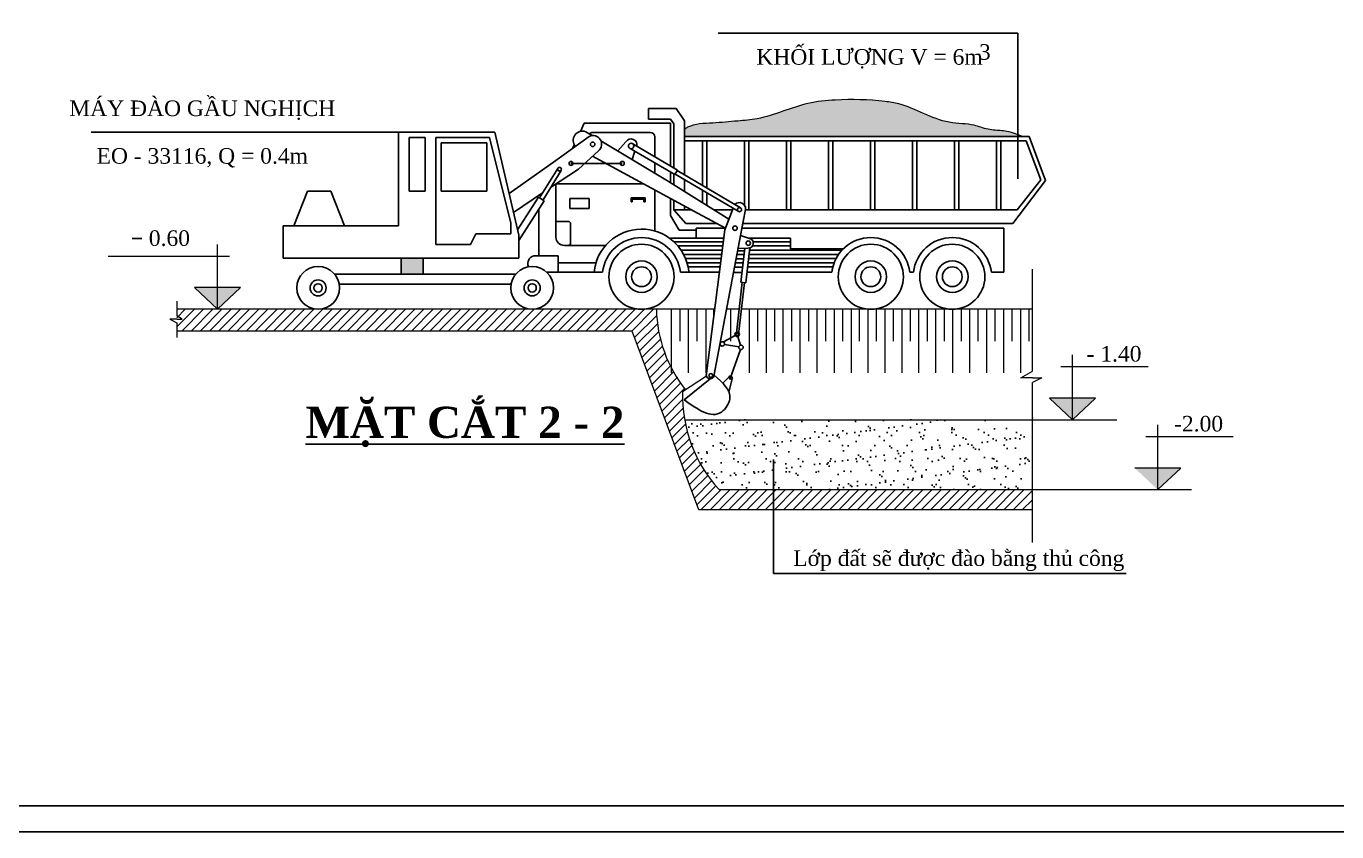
# Model space of a CAD drawing. Extents: x -134084 to 44078, y -38908 to 20492.
# Drawn here: x -5652 to 19581, y -38908 to -23402 of the extents above; entities that cross this region are included whole.
import ezdxf

# ---------------------------------------------------------------- set-up
doc = ezdxf.new("R2010")
doc.units = 0
doc.header["$MEASUREMENT"] = 0
for name, color, linetype in [('CHU', 3, 'CONTINUOUS'), ('D', 1, 'CONTINUOUS'), ('DIM', 8, 'CONTINUOUS'), ('NET-CAT', 3, 'CONTINUOUS'), ('NETMANH', 2, 'CONTINUOUS'), ('TEXT', 3, 'CONTINUOUS'), ('THAY', 4, 'CONTINUOUS')]:
    doc.layers.add(name, color=color, linetype=linetype)
doc.layers.add('KICTHUOC', color=3, linetype='CONTINUOUS', lineweight=20)
doc.styles.add('dam', font='')
doc.styles.add('M1', font='arial.ttf')
doc.styles.get('dam').set_extended_font_data('VNI-Helve-Condense')
doc.dimstyles.new('ISO-25_WS', dxfattribs={"dimtxt": 2.5, "dimasz": 2.5, "dimexe": 1.25, "dimexo": 0.625, "dimtad": 1, "dimdec": 4, "dimdsep": 46, "dimtxsty": 'Standard', "dimcen": 2.5, "dimadec": 0, "dimazin": 0, "dimtfac": 1, "dimtdec": 4, "dimtmove": 0, "dimatfit": 3, "dimfxl": 1, "dimtolj": 1, "dimtzin": 0, "dimarcsym": 0})

msp = doc.modelspace()

# ---------------------------------------------------------------- hatches: boundary and pattern name
at = {"layer": 'D', "ltscale": 15}
msp.add_hatch(color=256, dxfattribs=at).paths.add_polyline_path([(1993.9, -28174.7), (1993.9, -27864), (1565.2, -27864), (1565.2, -28174.7)])
at = {"layer": 'KICTHUOC'}
h = msp.add_hatch(dxfattribs=at)
h.set_pattern_fill('AR-CONC', color=256, scale=1.125, style=0)
h.set_pattern_definition([(50, (-75588.79, -34951.89), (204.95775, -17.93147), [21.43125, -235.74375]), (355, (-75588.79, -34951.89), (-39.6482, 214.9387), [17.145, -188.595]), (100.451, (-75571.7, -34953.38), (165.3103, 197.00627), [18.21375, -200.35125]), (46.1842, (-75588.79, -34894.74), (304.9639, -47.2976), [32.1469, -353.6156]), (96.6356, (-75563.37, -34898.68), (267.0798, 278.35375), [27.3206, -300.5269]), (351.184, (-75588.8, -34894.74), (267.0802, 278.3533), [25.7175, -282.8925]), (21, (-75560.21, -34909.02), (170.56674, -115.0487), [21.43125, -235.74375]), (326, (-75560.21, -34909.02), (69.5273, 207.21146), [17.145, -188.595]), (71.4514, (-75546, -34918.61), (240.09355, 92.1632), [18.21375, -200.35125]), (37.5, (-75588.786, -34951.89), (3.47468, 95.12442), [0, -186.309, 0, -191.4525, 0, -189.30937]), (7.5, (-75588.79, -34951.89), (75.17212, 112.70315), [0, -109.1565, 0, -182.02275, 0, -72.15187]), (327.5, (-75652.51, -34951.89), (152.53942, -6.44484), [0, -71.4375, 0, -222.885, 0, -295.75125]), (317.5, (-75681.08, -34951.89), (166.64533, 28.6048), [0, -92.86875, 0, -148.0185, 0, -210.02625])])
edge = h.paths.add_edge_path()
edge.add_spline(control_points=[(13527.7, -25527.6), (13283, -25424.9), (13151.6, -25414.9), (12834.2, -25396.5), (12570.1, -25273), (11929.9, -25290.7), (11383.4, -24920.3), (10652.5, -24814.6), (10068.9, -24803.7), (9246.5, -24878.7), (8636.3, -25179.8), (8003.1, -25229.3), (7580.2, -25272.8), (7188.6, -25276.6), (7042.7, -25370.5), (7020.4, -25391)], knot_values=[0, 0, 0, 0, 120, 240, 379.9428455, 595.9428455, 1033.9017477, 1156.278216, 1594.2371182, 1835.4341331, 2283.7911337, 2451.7911337, 2673.0602007, 2894.3292676, 2928.2703931, 2928.2703931, 2928.2703931, 2928.2703931], degree=3, periodic=0)
edge.add_line((7020.4, -25391), (7020.4, -25527.6))
edge.add_line((7020.4, -25527.6), (13527.7, -25527.6))
at = {"layer": 'THAY'}
h = msp.add_hatch(dxfattribs=at)
h.set_pattern_fill('ANSI31', color=256, scale=1000, style=0)
h.set_pattern_definition([(45, (-48302.5, 2864), (-88.38835, 88.38835), [])])
h.paths.add_polyline_path([(6724, -29888), (6667.8, -29758.3), (6603.8, -29580.8), (6559, -29424.2), (6523.9, -29263.6), (6500.4, -29113.8), (6487.9, -28993), (6480.5, -28851), (-2752.6, -28851), (-2752.6, -29270.6), (6011.8, -29270.6), (7298.5, -32711.2), (13721.9, -32711.2), (13721.9, -32322.7), (7686.9, -32322.7), (7543.2, -32151), (7417, -31972.4), (7270.3, -31716.3), (7174.8, -31503.8), (7106.7, -31312), (7051, -31106), (7024.8, -30977), (6997.1, -30779.3), (6986.6, -30643), (6983.8, -30440.4), (7041.1, -30403), (6943.7, -30271.2), (6851.3, -30128)])
h = msp.add_hatch(dxfattribs=at)
h.set_pattern_fill('AR-SAND', color=256, scale=200, style=0)
h.set_pattern_definition([(37.5, (-48302.5, -5275), (-12.5987, 385.3648), [0, -304, 0, -340, 0, -325]), (7.5, (-48302.5, -5275), (353.9553, 564.4292), [0, -164, 0, -274, 0, -105]), (327.5, (-48548.5, -5275), (622.8284, 1.1318), [0, -100, 0, -360, 0, -470]), (317.5, (-48548.5, -5275), (601.2253, 175.535), [0, -50, 0, -236, 0, -270])])
h.paths.add_polyline_path([(13721.9, -32322.7), (13721.9, -30977), (7024.8, -30977, 0.1416079), (7686.9, -32322.7)])

# ---------------------------------------------------------------- linework, layer by layer
at = {"layer": 'D', "ltscale": 15}
for p, q in [((1513.6, -25442.2), (3368.6, -25442.2)), ((1513.6, -26575.8), (1513.6, -25442.2)), ((3368.6, -25442.2), (3832.3, -27423.6)), ((5119.8, -25432.8), (5246.9, -25508.7)), ((4542.4, -25983.8), (5188.9, -25525.2)), ((5414.1, -25608.6), (6698.2, -26375.6)), ((5740.7, -25803.7), (5895.6, -25627.2)), ((6027.8, -25666.5), (6888, -26171.5)), ((3645.2, -26624.1), (4542.4, -25983.8)), ((5366.5, -25800.5), (4979.1, -26152.3)), ((5252.6, -25904), (7286.8, -27005)), ((5974.4, -25755.9), (6837.4, -26259.3)), ((6015.1, -25967.6), (6068, -25810.5)), ((4580.5, -26141.1), (4233.5, -26705.7)), ((4646.2, -26181.8), (4299.2, -26746.5)), ((4979.1, -26152.3), (4445, -26509.2)), ((6837.4, -26259.3), (6888.7, -26171.9)), ((6883.6, -26179.3), (8100.3, -26898.4)), ((7020.4, -26139), (7020.4, -26187.6)), ((6698.2, -26375.6), (7876.5, -27115.7)), ((6843, -26249.6), (8055.6, -26961.8)), ((-498.3, -27245.6), (-236.6, -26575.8)), ((-236.6, -26575.8), (212, -26575.8)), ((473.7, -27245.6), (212, -26575.8)), ((1513.6, -26575.8), (1513.6, -27245.6)), ((4291.1, -26612.1), (3730.1, -26987)), ((4211.7, -26691.9), (3808.8, -27322.8)), ((4211.7, -26691.9), (4320.9, -26760.2)), ((4320.9, -26760.2), (3832.3, -27525.9)), ((7796, -27323.8), (7958.3, -26904.5)), ((8196.9, -26932.5), (8153.5, -27161.3)), ((-702, -27864), (-702, -27245.6)), ((1513.6, -27245.6), (-702, -27245.6)), ((7286.8, -27005), (7810.2, -27287.3)), ((8153.5, -27161.3), (7589.8, -30135.3)), ((3832.3, -27421.1), (3832.3, -27864)), ((7796, -27323.8), (7441.8, -30130.2)), ((8257.6, -27481.2), (8102.1, -27432.4)), ((8054.8, -27682.3), (8241.8, -27674.8)), ((8109.1, -28328.7), (8184.4, -27677.1)), ((8203, -28339.6), (8280.3, -27670.2)), ((3832.3, -27864), (-702, -27864)), ((3773.5, -28174.7), (285.6, -28174.7)), ((3684.2, -28366.4), (374.9, -28366.4)), ((8021.3, -29313.5), (8134.7, -28331.7)), ((8061.8, -29337.5), (8177.4, -28336.6)), ((8203, -28339.6), (8109.1, -28328.7)), ((7998.4, -29355.1), (7770.2, -29479.2)), ((8098.6, -29541.4), (8048.6, -29375.7)), ((7791.5, -29527.5), (8068.7, -29575.3)), ((7903.8, -30180.2), (8098.4, -29623.6)), ((7015.3, -30592.3), (7516, -30188.3)), ((7873.2, -30155.1), (7761.8, -30274.2)), ((7878.3, -30448.2), (7942.6, -30189.1))]:
    msp.add_line(p, q, dxfattribs=at)
at = {"layer": 'D', "linetype": 'Continuous', "ltscale": 15}
msp.add_line((5824.7, -26044.8), (4834.5, -26044.8), dxfattribs=at)
at = {"layer": 'D', "ltscale": 15}
for centre, radius in [((5254.5, -25676.5), 42.9), ((5994.6, -25708.1), 52), ((4617.4, -26155.4), 36.1), ((4838.1, -26043.9), 38.5), ((5824.7, -26042.2), 38.5), ((8081.5, -26933.2), 39.2), ((7993.6, -27288.9), 42.9), ((6194.7, -28224.2), 626.8), ((8249.7, -27578), 41.9), ((10609.8, -28224.2), 626.8), ((12177.9, -28224.2), 626.8), ((-30.9, -28438.8), 412.2), ((4090, -28438.8), 412.2), ((6194.7, -28224.2), 190.1), ((10609.8, -28224.2), 190.1), ((12177.9, -28224.2), 190.1), ((-32.2, -28438.8), 79.6), ((4090, -28438.8), 79.6), ((7749.9, -29517), 42.9), ((8036.2, -29334.6), 42.9), ((8036.2, -29334.6), 25.8), ((8111, -29582.6), 42.9), ((7529.1, -30125.3), 37.8), ((7904.2, -30179.6), 17.2)]:
    msp.add_circle(centre, radius, dxfattribs=at)
for centre, radius, start, end in [((5059.2, -25601.8), 179.6, 70.28029, 219.36646), ((5262.3, -25672.8), 164.8, 309.22373, 116.43145), ((5994.1, -25685.9), 114.6, 346.71882, 149.18406), ((8077, -26917.8), 120.8, 352.96848, 135.85169), ((8249.7, -27578), 97.1, 265.33469, 85.33469), ((7516.5, -30111.2), 77.1, 194.3015, 341.79719), ((7904.2, -30179.6), 39.5, 346.06346, 141.70868)]:
    msp.add_arc(centre, radius, start, end, dxfattribs=at)
msp.add_open_spline([(7015.3, -30592.3), (7275.3, -30778.7), (7639.3, -31039.5), (8007.1, -30478.4), (7758, -30260.4), (7592.5, -30120.9)], degree=3, knots=[0, 0, 0, 0, 8.8051478, 12.3260194, 18.6924472, 18.6924472, 18.6924472, 18.6924472], dxfattribs=at)
at = {"layer": 'DIM'}
msp.add_lwpolyline([(44077.5, -38908), (44077.5, 20492), (-40022.5, 20492), (-40022.5, -38908)], close=True, dxfattribs=at)
at = {"layer": 'KICTHUOC'}
for p, q in [((-1967.6, -28851), (-1967.6, -27601.6)), ((-4075, -27828.7), (-1735.6, -27828.7)), ((13721.9, -30043.1), (13721.9, -28080.6)), ((-1967.6, -28851), (-2410.7, -28434.5)), ((-1524.5, -28434.5), (-2410.7, -28434.5)), ((-1967.6, -28851), (-1524.5, -28434.5)), ((-2752.6, -28696.4), (-2752.6, -28975)), ((6480.5, -28851), (-2752.6, -28851)), ((-2648.3, -29043.6), (-2752.6, -28975)), ((7603.3, -28851), (6480.5, -28851)), ((6767.6, -28853.5), (6767.6, -30073.5)), ((6930.7, -28853.5), (6930.7, -29463.5)), ((7093.9, -28853.5), (7093.9, -30073.5)), ((7257.1, -28853.5), (7257.1, -29176.1)), ((7257.1, -28853.5), (7257.1, -29463.5)), ((7431.2, -28853.5), (7431.2, -30073.5)), ((7582.6, -28853.5), (7582.6, -29014.7)), ((8074.7, -28851), (7833.2, -28851)), ((7908.9, -28853.5), (7908.9, -29463.5)), ((13721.9, -28851), (8118, -28851)), ((8265.6, -28853.5), (8265.6, -30073.5)), ((8428.7, -28853.5), (8428.7, -29463.5)), ((8591.9, -28853.5), (8591.9, -30073.5)), ((8755.1, -28853.5), (8755.1, -29463.5)), ((8918.2, -28853.5), (8918.2, -30073.5)), ((9081.4, -28853.5), (9081.4, -29463.5)), ((9244.6, -28853.5), (9244.6, -30073.5)), ((9407.7, -28853.5), (9407.7, -29463.5)), ((9570.9, -28853.5), (9570.9, -30073.5)), ((9734.1, -28853.5), (9734.1, -29463.5)), ((9903.2, -28853.5), (9903.2, -30073.5)), ((10066.4, -28853.5), (10066.4, -29463.5)), ((10229.5, -28853.5), (10229.5, -30073.5)), ((10388.1, -28853.5), (10388.1, -29463.5)), ((10551.2, -28853.5), (10551.2, -30073.5)), ((10714.4, -28853.5), (10714.4, -29463.5)), ((10877.6, -28853.5), (10877.6, -30073.5)), ((11040.7, -28853.5), (11040.7, -29463.5)), ((11203.9, -28853.5), (11203.9, -30073.5)), ((11367.1, -28853.5), (11367.1, -29463.5)), ((11367.1, -28853.5), (11367.1, -29463.5)), ((11530.2, -28853.5), (11530.2, -30073.5)), ((11530.2, -28853.5), (11530.2, -29176.1)), ((11693.4, -28853.5), (11693.4, -29463.5)), ((11693.4, -28853.5), (11693.4, -29463.5)), ((11856.6, -28853.5), (11856.6, -30073.5)), ((11856.6, -28853.5), (11856.6, -29176.1)), ((12019.7, -28853.5), (12019.7, -29463.5)), ((12019.7, -28853.5), (12019.7, -29463.5)), ((12182.9, -28853.5), (12182.9, -30073.5)), ((12182.9, -28853.5), (12182.9, -29176.1)), ((12346.1, -28853.5), (12346.1, -29463.5)), ((12346.1, -28853.5), (12346.1, -29463.5)), ((12346.1, -28853.5), (12346.1, -29463.5)), ((12509.2, -28853.5), (12509.2, -30073.5)), ((12509.2, -28853.5), (12509.2, -29176.1)), ((12509.2, -28853.5), (12509.2, -29176.1)), ((12672.4, -28853.5), (12672.4, -29463.5)), ((12835.6, -28853.5), (12835.6, -30073.5)), ((12998.7, -28853.5), (12998.7, -29463.5)), ((13161.9, -28853.5), (13161.9, -30073.5)), ((13325.1, -28853.5), (13325.1, -29463.5)), ((13488.2, -28853.5), (13488.2, -30073.5)), ((13651.4, -28853.5), (13651.4, -29463.5)), ((-2752.6, -29043.6), (-2884.2, -29043.6)), ((-2884.2, -29043.6), (-2752.6, -29110.7)), ((-2752.6, -29043.6), (-2648.3, -29043.6)), ((-2752.6, -29110.7), (-2752.6, -29390.8)), ((6011.8, -29270.6), (-2752.6, -29270.6)), ((7298.5, -32711.2), (6011.8, -29270.6)), ((14495.1, -30977), (14495.1, -29727.5)), ((14267.7, -29954.7), (15946.9, -29954.7)), ((7444.9, -30139.8), (6983.8, -30440.4)), ((13497.3, -30168.3), (13721.9, -30043.1)), ((13721.9, -30168.3), (13497.3, -30168.3)), ((13721.9, -30168.3), (13900.1, -30168.3)), ((13900.1, -30168.3), (13721.9, -30257.7)), ((13721.9, -30456.9), (13721.9, -30257.7)), ((13721.9, -33339.9), (13721.9, -30456.9)), ((14495.1, -30977), (14052, -30560.5)), ((14938.2, -30560.5), (14052, -30560.5)), ((14495.1, -30977), (14938.2, -30560.5)), ((7024.8, -30977), (15347.4, -30977)), ((16133, -32322.7), (16133, -31073.2)), ((15905.5, -31300.4), (17583.1, -31300.4)), ((16576.1, -31906.2), (15689.9, -31906.2)), ((16133, -32322.7), (16576.1, -31906.2)), ((7686.9, -32322.7), (16782.7, -32322.7)), ((13721.9, -32711.2), (7298.5, -32711.2))]:
    msp.add_line(p, q, dxfattribs=at)
for centre, radius, start, end in [((9091.9, -28784.9), 2612.3, 181.45054, 218.27437), ((9683.9, -30504.2), 2700.9, 178.64534, 222.32084)]:
    msp.add_arc(centre, radius, start, end, dxfattribs=at)
msp.add_open_spline([(13527.7, -25527.6), (13283, -25424.9), (13151.6, -25414.9), (12834.2, -25396.5), (12570.1, -25273), (11929.9, -25290.7), (11383.4, -24920.3), (10652.5, -24814.6), (10068.9, -24803.7), (9246.5, -24878.7), (8636.3, -25179.8), (8003.1, -25229.3), (7580.2, -25272.8), (7188.6, -25276.6), (7042.7, -25370.5), (7020.4, -25391)], degree=3, knots=[0, 0, 0, 0, 120, 240, 379.9428455, 595.9428455, 1033.9017477, 1156.278216, 1594.2371182, 1835.4341331, 2283.7911337, 2451.7911337, 2673.0602007, 2894.3292676, 2928.2703931, 2928.2703931, 2928.2703931, 2928.2703931], dxfattribs=at)
msp.add_point((13721.9, -30939.5), dxfattribs=at)
msp.add_point((13721.9, -30939.5), dxfattribs=at)
msp.add_point((13721.9, -30939.5), dxfattribs=at)
for points in [[(-1967.6, -28851), (-2410.7, -28434.5), (-1967.6, -28434.5), (-1524.5, -28434.5)], [(-1967.6, -28851), (-1524.5, -28434.5), (-1967.6, -28434.5), (-2410.7, -28434.5)], [(-1967.6, -28434.5), (-1524.5, -28434.5), (-1967.6, -28434.5), (-1524.5, -28434.5)], [(-1967.6, -28434.5), (-1524.5, -28434.5), (-1524.5, -28434.5), (-1967.6, -28434.5)], [(14495.1, -30977), (14052, -30560.5), (14495.1, -30560.5), (14938.2, -30560.5)], [(14495.1, -30977), (14938.2, -30560.5), (14495.1, -30560.5), (14052, -30560.5)], [(14495.1, -30560.5), (14938.2, -30560.5), (14495.1, -30560.5), (14938.2, -30560.5)], [(14495.1, -30560.5), (14938.2, -30560.5), (14938.2, -30560.5), (14495.1, -30560.5)], [(16133, -32322.7), (15689.9, -31906.2), (16133, -31906.2), (16576.1, -31906.2)], [(16133, -32322.7), (16576.1, -31906.2), (16133, -31906.2), (15689.9, -31906.2)], [(16133, -31906.2), (16576.1, -31906.2), (16133, -31906.2), (16576.1, -31906.2)], [(16133, -31906.2), (16576.1, -31906.2), (16576.1, -31906.2), (16133, -31906.2)]]:
    msp.add_solid(points, dxfattribs=at)
at = {"layer": 'NET-CAT'}
for p, q in [((6331.8, -25188.2), (6331.8, -24987.5)), ((6331.8, -24987.5), (6860.5, -24987.5)), ((6754.5, -25188.2), (6331.8, -25188.2)), ((6819.7, -25283.8), (6754.5, -25188.2)), ((6860.5, -24987.5), (7020.4, -25221.8)), ((7020.4, -25221.8), (7020.4, -26260.2)), ((5018.7, -25426.9), (5093.2, -25267.3)), ((6750.1, -25267.3), (5093.2, -25267.3)), ((6370.6, -25447.9), (5256, -25447.9)), ((6750.1, -26090.5), (6750.1, -25267.3)), ((6819.7, -26131.4), (6819.7, -25283.8)), ((4865.8, -25754.4), (4899.1, -25683.1)), ((6451.5, -25915.3), (6451.5, -25528.8)), ((7020.4, -25527.6), (13658.2, -25527.6)), ((7020.4, -25608.5), (13602, -25608.5)), ((7367.9, -25608.5), (7367.9, -26465.5)), ((7452.5, -25608.5), (7452.5, -26515.6)), ((8176.7, -25608.5), (8176.7, -26849.5)), ((8261.4, -25608.5), (8261.4, -26937.1)), ((8985.5, -25608.5), (8985.5, -26937.1)), ((9070.2, -25608.5), (9070.2, -26937.1)), ((9794.3, -25608.5), (9794.3, -26937.1)), ((9879, -25608.5), (9879, -26937.1)), ((10603.2, -25608.5), (10603.2, -26937.1)), ((10687.8, -25608.5), (10687.8, -26937.1)), ((11412, -25608.5), (11412, -26937.1)), ((11496.7, -25608.5), (11496.7, -26937.1)), ((12220.8, -25608.5), (12220.8, -26937.1)), ((12305.5, -25608.5), (12305.5, -26937.1)), ((13029.6, -25608.5), (13029.6, -26937.1)), ((13114.3, -25608.5), (13114.3, -26937.1)), ((13602, -25608.5), (13882.2, -26358.5)), ((13658.2, -25527.6), (13973.6, -26372.1)), ((6451.5, -26228.2), (6451.5, -26034.2)), ((6750.1, -26408.2), (6750.1, -26208.4)), ((4547.8, -27461.1), (4547.8, -26440.5)), ((4555.5, -26435.4), (6234.4, -26435.4)), ((6819.7, -26451.9), (6819.7, -26249)), ((7020.4, -26353.9), (7020.4, -26578)), ((13973.6, -26372.1), (13342, -27198.8)), ((13882.2, -26358.5), (13425.3, -26937.1)), ((4815.3, -26719.6), (5186, -26719.6)), ((4815.3, -26912.9), (4815.3, -26719.6)), ((5186, -26719.6), (5186, -26912.9)), ((5992.4, -26708.6), (6265.3, -26708.6)), ((5992.4, -26779.5), (5992.4, -26708.6)), ((6240.3, -26733.5), (6017.7, -26733.5)), ((6017.7, -26733.5), (6017.7, -26779.5)), ((6240.3, -26779.5), (6240.3, -26733.5)), ((6265.3, -26708.6), (6265.3, -26779.5)), ((6451.5, -26552.8), (6451.5, -27344.3)), ((6750.1, -27044.7), (6750.1, -26714.5)), ((7367.9, -26557.9), (7367.9, -26796.2)), ((7452.5, -26607.6), (7452.5, -26849.4)), ((4219.3, -26919.5), (4219.3, -27820.3)), ((5186, -26912.9), (4815.3, -26912.9)), ((6017.7, -26779.5), (5992.4, -26779.5)), ((6265.3, -26779.5), (6240.3, -26779.5)), ((6819.7, -26937.1), (6819.7, -26752.1)), ((6819.7, -26937.1), (7161.5, -26937.1)), ((6819.7, -26937.1), (7044.9, -27198.8)), ((7020.4, -26860.8), (7020.4, -26937.1)), ((7592.2, -26937.1), (7945.7, -26937.1)), ((8196, -26937.1), (13425.3, -26937.1)), ((4547.8, -27158.9), (4780.5, -27158.9)), ((4829.1, -27207.4), (4829.1, -27574.3)), ((6919.3, -27326.6), (6750.1, -27044.7)), ((7044.9, -27198.8), (7646.2, -27198.8)), ((8146.4, -27198.8), (13342, -27198.8)), ((7776.2, -27480.7), (6754.8, -27480.7)), ((7246, -27326.6), (6919.3, -27326.6)), ((7246, -27480.7), (7246, -27290.5)), ((7246, -27290.5), (7791.1, -27290.5)), ((8129, -27290.5), (13170.1, -27290.5)), ((9061.9, -27480.7), (8255.9, -27480.7)), ((9061.9, -27684.8), (9061.9, -27480.7)), ((13170.1, -27290.5), (13170.1, -28138.3)), ((4807, -27622.8), (4709.6, -27622.8)), ((4780.5, -27622.8), (4717.4, -27622.8)), ((5503, -27622.8), (4807, -27622.8)), ((6817, -27551.3), (7767.3, -27551.3)), ((6894.4, -27632.2), (7757.1, -27632.2)), ((6955.5, -27713.1), (7746.9, -27713.1)), ((8046.7, -27724.9), (8178.9, -27724.9)), ((8275.3, -27713.1), (10054.3, -27713.1)), ((8330.3, -27632.2), (9061.9, -27632.2)), ((8343, -27551.3), (9061.9, -27551.3)), ((10081.8, -27684.8), (9061.9, -27684.8)), ((1565.2, -27864), (1565.2, -28174.7)), ((1993.9, -27864), (1993.9, -28174.7)), ((4588.3, -27820.3), (4119.5, -27820.3)), ((4588.3, -28138.3), (4588.3, -27820.3)), ((4588.3, -27959.7), (5317.1, -27959.7)), ((7004, -27793.9), (7736.7, -27793.9)), ((7042.1, -27874.8), (7726.5, -27874.8)), ((7071.1, -27955.7), (7716.3, -27955.7)), ((8002.3, -27959.2), (8151.8, -27959.2)), ((8017.6, -27878.3), (8161.2, -27878.3)), ((8033, -27797.4), (8170.5, -27797.4)), ((8247.3, -27955.7), (9904.3, -27955.7)), ((8256.6, -27874.8), (9940.7, -27874.8)), ((8266, -27793.9), (9989.6, -27793.9)), ((4588.3, -28138.3), (4372.2, -28138.3)), ((4588.3, -28138.3), (5444.8, -28138.3)), ((7693.2, -28138.3), (6944.6, -28138.3)), ((7091.9, -28036.6), (7706.1, -28036.6)), ((8130.7, -28141.8), (7967.7, -28141.8)), ((7987, -28040.1), (8142.5, -28040.1)), ((9859.8, -28138.3), (8226.2, -28138.3)), ((8238, -28036.6), (9878.6, -28036.6)), ((11430.1, -28138.3), (11359.7, -28138.3)), ((13170.1, -28138.3), (12929.9, -28138.3))]:
    msp.add_line(p, q, dxfattribs=at)
for centre in [(6194.7, -28224.2), (10609.8, -28224.2), (12177.9, -28224.2)]:
    msp.add_circle(centre, 303.3, dxfattribs=at)
for centre, radius, start, end in [((5256, -25528.8), 80.9, 90, 138.79629), ((6370.6, -25528.8), 80.9, 0, 90), ((4780.5, -27207.4), 48.5, 0, 90), ((4709.6, -27461.1), 161.8, 180, 270), ((6194.7, -28224.2), 916.6, 6.53352, 174.62331), ((6194.7, -28224.2), 754.8, 6.53352, 173.46648), ((10609.8, -28224.2), 754.8, 6.53352, 173.46648), ((12180, -28224.2), 754.8, 6.53352, 173.46648), ((4780.5, -27574.3), 48.5, 270, 0), ((4159.7, -27968.4), 153.4, 105.18303, 202.31539)]:
    msp.add_arc(centre, radius, start, end, dxfattribs=at)
at = {"layer": 'NETMANH'}
for p, q in [((1719.7, -25545.3), (1719.7, -26575.8)), ((2028.9, -25545.3), (1719.7, -25545.3)), ((2028.9, -26575.8), (2028.9, -25545.3)), ((3265.5, -25545.3), (2235, -25545.3)), ((2235, -25545.3), (2235, -27606.3)), ((3214, -25648.3), (2338.1, -25648.3)), ((2338.1, -25648.3), (2338.1, -26575.8)), ((3214, -26575.8), (3214, -25648.3)), ((3677.8, -27194.1), (3265.5, -25545.3)), ((1719.7, -26575.8), (2028.9, -26575.8)), ((2338.1, -26575.8), (3214, -26575.8)), ((3677.8, -27194.1), (3677.8, -27400.2)), ((2904.9, -27606.3), (3007.9, -27400.2)), ((3007.9, -27400.2), (3677.8, -27400.2)), ((2235, -27606.3), (2904.9, -27606.3))]:
    msp.add_line(p, q, dxfattribs=at)
for centre in [(-32.2, -28438.8), (4090, -28438.8)]:
    msp.add_circle(centre, 154.6, dxfattribs=at)
at = {"layer": 'THAY'}
msp.add_lwpolyline([(43577.5, -38408), (43577.5, 19992), (-39522.5, 19992), (-39522.5, -38408)], close=True, dxfattribs=at)

# ---------------------------------------------------------------- texts
at = {"layer": 'CHU', "insert": (2795.5, -31115.7), "char_height": 600, "attachment_point": 5, "style": 'dam'}
msp.add_mtext('{\\fVNI-Times|b1|i0|c0|p2;\\LMAËT CAÉT 2 - 2}', dxfattribs=at)
at = {"layer": 'TEXT', "linetype": 'Continuous', "char_height": 300, "attachment_point": 5, "style": 'M1'}
for s, insert in [('{\\fVNI-Times|b0|i0|c0|p2;KHOÁI LÖÔÏNG V = 6m}', (10584.4, -24030.7)), ('\\fVNI-Times|b0|i0|c0|p2;3', (12804.2, -23899.8)), ('{\\fVNI-Times|b0|i0|c0|p2;MAÙY ÑAØO GAÀU NGHÒCH}', (-2262.3, -25019.5)), ('{\\fVNI-Times|b0|i0|c0|p2;EO - 33116, Q = 0.4m}', (-2262.3, -25935.4)), ('{\\fSymbol|b0|i0|c2|p18;- \\fVNI-Times|b0|i0|c0|p2;0.60}', (-3067.5, -27484.2)), ('{\\fVNI-Times|b0|i0|c0|p2;- 1.40}', (15292.3, -29710.7)), ('{\\fVNI-Times|b0|i0|c0|p2;-2.00}', (16920.1, -31056.4)), ('{\\fVNI-Times|b0|i0|c0|p2;Lôùp ñaát seõ ñöôïc ñaøo baèng thuû coâng}', (12303.1, -33690.2))]:
    msp.add_mtext(s, dxfattribs=dict(at, insert=insert))

# ---------------------------------------------------------------- leaders
at = {"layer": 'KICTHUOC'}
for points in [[(13439.3, -26342), (13439.3, -23537.5), (7667.8, -23537.5)], [(1513.6, -25442.2), (-4403.1, -25442.2)], [(8735.6, -31740.6), (8735.6, -33934.5), (15527.1, -33934.5)]]:
    msp.add_leader(points, dimstyle='ISO-25_WS', override={"dimgap": 0.625, "dimtad": 0}, dxfattribs=at)

doc.saveas('drawing.dxf')
